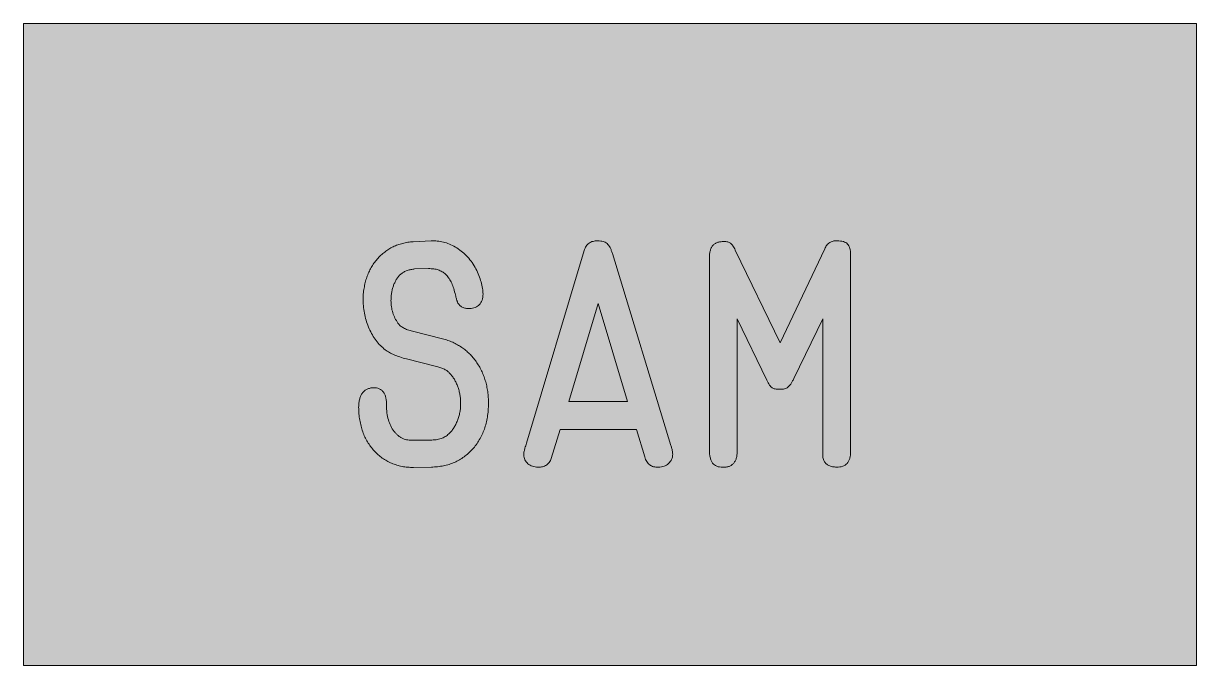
# Model space of a CAD drawing. Header units: inches. Extents: x 98.4 to 111.9, y 145 to 152.4.
import ezdxf

# ---------------------------------------------------------------- set-up
doc = ezdxf.new("R2010")
doc.units = ezdxf.units.IN
doc.header["$MEASUREMENT"] = 0

# ---------------------------------------------------------------- blocks, each defined once
blk = doc.blocks.new('block 2')
at = {"true_color": 0xffffff}
h = blk.add_hatch(color=7, dxfattribs=at)
h.dxf.hatch_style = 2
h.paths.add_polyline_path([(98.397, 152.379), (98.397, 145.013), (111.859, 145.013), (111.859, 152.379)])
at = {"color": 7, "lineweight": 5, "true_color": 0xffffff}
blk.add_lwpolyline([(98.397, 152.379), (98.397, 145.013), (111.859, 145.013), (111.859, 152.379), (98.397, 152.379)], dxfattribs=at)
blk = doc.blocks.new('block 3')
at = {"color": 7, "lineweight": 5, "true_color": 0xffffff}
blk.add_open_spline([(106.928, 148.285), (106.928, 148.285), (106.588, 148.991), (106.588, 148.991), (106.588, 148.991), (106.588, 147.492), (106.588, 147.492), (106.588, 147.476), (106.588, 147.459), (106.586, 147.442), (106.585, 147.428), (106.583, 147.414), (106.579, 147.4), (106.576, 147.388), (106.572, 147.376), (106.567, 147.364), (106.562, 147.354), (106.555, 147.344), (106.548, 147.335), (106.541, 147.327), (106.533, 147.32), (106.524, 147.313), (106.515, 147.307), (106.506, 147.302), (106.496, 147.298), (106.484, 147.294), (106.472, 147.291), (106.461, 147.29), (106.447, 147.289), (106.434, 147.288), (106.42, 147.288), (106.408, 147.289), (106.396, 147.289), (106.384, 147.291), (106.373, 147.292), (106.362, 147.295), (106.352, 147.3), (106.343, 147.304), (106.334, 147.309), (106.326, 147.315), (106.318, 147.321), (106.311, 147.328), (106.305, 147.336), (106.298, 147.345), (106.293, 147.355), (106.288, 147.365), (106.283, 147.377), (106.28, 147.389), (106.277, 147.402), (106.274, 147.417), (106.272, 147.432), (106.27, 147.447), (106.269, 147.465), (106.269, 147.483), (106.268, 147.5), (106.268, 147.5), (106.268, 149.673), (106.268, 149.673), (106.268, 149.691), (106.269, 149.708), (106.27, 149.725), (106.272, 149.739), (106.274, 149.754), (106.278, 149.768), (106.281, 149.78), (106.284, 149.792), (106.289, 149.803), (106.294, 149.813), (106.299, 149.823), (106.306, 149.831), (106.313, 149.839), (106.321, 149.845), (106.33, 149.851), (106.339, 149.857), (106.348, 149.862), (106.358, 149.866), (106.37, 149.87), (106.382, 149.873), (106.394, 149.874), (106.408, 149.876), (106.422, 149.876), (106.436, 149.877), (106.45, 149.876), (106.465, 149.876), (106.479, 149.872), (106.491, 149.869), (106.502, 149.864), (106.512, 149.857), (106.517, 149.853), (106.521, 149.849), (106.525, 149.844), (106.53, 149.839), (106.535, 149.833), (106.539, 149.827), (106.544, 149.82), (106.548, 149.813), (106.552, 149.805), (106.557, 149.797), (106.561, 149.788), (106.565, 149.779), (106.565, 149.779), (107.081, 148.714), (107.081, 148.714), (107.081, 148.714), (107.592, 149.794), (107.592, 149.794), (107.6, 149.809), (107.607, 149.823), (107.617, 149.837), (107.626, 149.848), (107.637, 149.858), (107.649, 149.866), (107.661, 149.873), (107.674, 149.879), (107.687, 149.882), (107.702, 149.885), (107.717, 149.885), (107.732, 149.884), (107.746, 149.884), (107.759, 149.884), (107.772, 149.883), (107.784, 149.882), (107.795, 149.88), (107.806, 149.877), (107.816, 149.874), (107.825, 149.87), (107.833, 149.865), (107.841, 149.86), (107.848, 149.855), (107.854, 149.848), (107.86, 149.842), (107.865, 149.834), (107.87, 149.826), (107.874, 149.816), (107.878, 149.807), (107.881, 149.796), (107.884, 149.784), (107.886, 149.772), (107.887, 149.759), (107.888, 149.745), (107.889, 149.73), (107.889, 149.715), (107.889, 149.715), (107.889, 147.466), (107.889, 147.466), (107.888, 147.452), (107.888, 147.438), (107.886, 147.424), (107.884, 147.412), (107.882, 147.4), (107.879, 147.388), (107.875, 147.377), (107.871, 147.367), (107.866, 147.357), (107.861, 147.348), (107.855, 147.339), (107.848, 147.332), (107.841, 147.325), (107.834, 147.318), (107.825, 147.313), (107.817, 147.307), (107.808, 147.303), (107.798, 147.299), (107.788, 147.295), (107.777, 147.292), (107.766, 147.291), (107.753, 147.289), (107.741, 147.289), (107.728, 147.288), (107.712, 147.29), (107.696, 147.291), (107.68, 147.294), (107.667, 147.297), (107.653, 147.301), (107.64, 147.307), (107.629, 147.312), (107.618, 147.319), (107.609, 147.328), (107.6, 147.336), (107.592, 147.346), (107.584, 147.356), (107.582, 147.363), (107.579, 147.37), (107.577, 147.377), (107.575, 147.385), (107.573, 147.393), (107.572, 147.401), (107.571, 147.413), (107.57, 147.424), (107.57, 147.436), (107.569, 147.452), (107.569, 147.469), (107.569, 147.485), (107.569, 147.485), (107.569, 148.991), (107.569, 148.991), (107.569, 148.991), (107.237, 148.304), (107.237, 148.304), (107.231, 148.293), (107.225, 148.281), (107.219, 148.27), (107.214, 148.261), (107.208, 148.251), (107.202, 148.242), (107.197, 148.235), (107.191, 148.228), (107.185, 148.221), (107.18, 148.215), (107.175, 148.21), (107.17, 148.206), (107.164, 148.201), (107.158, 148.198), (107.152, 148.195), (107.145, 148.192), (107.138, 148.189), (107.131, 148.188), (107.122, 148.186), (107.114, 148.184), (107.105, 148.184), (107.096, 148.183), (107.086, 148.183), (107.076, 148.183), (107.067, 148.183), (107.057, 148.182), (107.048, 148.183), (107.039, 148.184), (107.031, 148.185), (107.023, 148.186), (107.017, 148.188), (107.01, 148.189), (107.004, 148.192), (106.998, 148.194), (106.993, 148.197), (106.988, 148.2), (106.983, 148.204), (106.978, 148.208), (106.974, 148.212), (106.968, 148.218), (106.964, 148.225), (106.959, 148.231), (106.954, 148.239), (106.948, 148.247), (106.944, 148.255), (106.938, 148.265), (106.933, 148.275), (106.928, 148.285)], degree=3, knots=[0, 0, 0, 0, 1, 1, 1, 2, 2, 2, 3, 3, 3, 4, 4, 4, 5, 5, 5, 6, 6, 6, 7, 7, 7, 8, 8, 8, 9, 9, 9, 10, 10, 10, 11, 11, 11, 12, 12, 12, 13, 13, 13, 14, 14, 14, 15, 15, 15, 16, 16, 16, 17, 17, 17, 18, 18, 18, 19, 19, 19, 20, 20, 20, 21, 21, 21, 22, 22, 22, 23, 23, 23, 24, 24, 24, 25, 25, 25, 26, 26, 26, 27, 27, 27, 28, 28, 28, 29, 29, 29, 30, 30, 30, 31, 31, 31, 32, 32, 32, 33, 33, 33, 34, 34, 34, 35, 35, 35, 36, 36, 36, 37, 37, 37, 38, 38, 38, 39, 39, 39, 40, 40, 40, 41, 41, 41, 42, 42, 42, 43, 43, 43, 44, 44, 44, 45, 45, 45, 46, 46, 46, 47, 47, 47, 48, 48, 48, 49, 49, 49, 50, 50, 50, 51, 51, 51, 52, 52, 52, 53, 53, 53, 54, 54, 54, 55, 55, 55, 56, 56, 56, 57, 57, 57, 58, 58, 58, 59, 59, 59, 60, 60, 60, 61, 61, 61, 62, 62, 62, 63, 63, 63, 64, 64, 64, 65, 65, 65, 66, 66, 66, 67, 67, 67, 68, 68, 68, 69, 69, 69, 70, 70, 70, 71, 71, 71, 72, 72, 72, 73, 73, 73, 74, 74, 74, 75, 75, 75, 76, 76, 76, 77, 77, 77, 78, 78, 78, 79, 79, 79, 80, 80, 80, 81, 81, 81, 82, 82, 82, 82], dxfattribs=at)
blk = doc.blocks.new('block 4')
at = {"color": 7, "lineweight": 5, "true_color": 0xffffff}
blk.add_open_spline([(103.078, 147.288), (103.078, 147.288), (102.874, 147.284), (102.874, 147.284), (102.851, 147.285), (102.828, 147.286), (102.805, 147.288), (102.784, 147.29), (102.762, 147.293), (102.741, 147.297), (102.72, 147.302), (102.7, 147.307), (102.68, 147.313), (102.66, 147.319), (102.64, 147.326), (102.621, 147.334), (102.603, 147.341), (102.584, 147.35), (102.567, 147.36), (102.549, 147.37), (102.531, 147.381), (102.515, 147.393), (102.498, 147.405), (102.482, 147.418), (102.467, 147.431), (102.451, 147.445), (102.436, 147.46), (102.422, 147.476), (102.407, 147.491), (102.394, 147.508), (102.381, 147.525), (102.368, 147.542), (102.356, 147.56), (102.345, 147.578), (102.334, 147.596), (102.324, 147.615), (102.315, 147.634), (102.306, 147.654), (102.298, 147.675), (102.291, 147.695), (102.283, 147.717), (102.277, 147.738), (102.271, 147.76), (102.265, 147.782), (102.26, 147.805), (102.256, 147.828), (102.252, 147.852), (102.249, 147.876), (102.247, 147.9), (102.245, 147.925), (102.244, 147.951), (102.243, 147.976), (102.244, 147.993), (102.244, 148.01), (102.247, 148.027), (102.249, 148.042), (102.252, 148.057), (102.256, 148.072), (102.259, 148.085), (102.263, 148.098), (102.269, 148.11), (102.274, 148.121), (102.281, 148.131), (102.288, 148.141), (102.295, 148.15), (102.303, 148.158), (102.312, 148.166), (102.321, 148.173), (102.331, 148.179), (102.341, 148.184), (102.352, 148.189), (102.364, 148.192), (102.375, 148.195), (102.388, 148.198), (102.402, 148.199), (102.415, 148.2), (102.427, 148.199), (102.438, 148.199), (102.45, 148.197), (102.46, 148.195), (102.471, 148.192), (102.48, 148.188), (102.49, 148.184), (102.498, 148.178), (102.506, 148.172), (102.514, 148.165), (102.521, 148.158), (102.527, 148.15), (102.534, 148.141), (102.539, 148.131), (102.543, 148.122), (102.548, 148.11), (102.552, 148.099), (102.555, 148.087), (102.558, 148.074), (102.56, 148.06), (102.562, 148.047), (102.563, 148.031), (102.563, 148.015), (102.563, 148), (102.564, 147.97), (102.565, 147.94), (102.568, 147.911), (102.571, 147.884), (102.576, 147.857), (102.584, 147.831), (102.591, 147.807), (102.6, 147.784), (102.611, 147.761), (102.622, 147.739), (102.635, 147.718), (102.65, 147.699), (102.657, 147.69), (102.665, 147.681), (102.673, 147.673), (102.68, 147.665), (102.689, 147.658), (102.697, 147.651), (102.705, 147.644), (102.714, 147.638), (102.722, 147.632), (102.731, 147.627), (102.741, 147.622), (102.75, 147.617), (102.759, 147.613), (102.769, 147.61), (102.779, 147.607), (102.789, 147.604), (102.799, 147.602), (102.809, 147.601), (102.819, 147.599), (102.83, 147.598), (102.84, 147.598), (102.852, 147.598), (102.863, 147.599), (102.874, 147.6), (102.874, 147.6), (103.066, 147.599), (103.066, 147.599), (103.088, 147.6), (103.11, 147.601), (103.132, 147.604), (103.151, 147.607), (103.17, 147.611), (103.189, 147.617), (103.206, 147.622), (103.222, 147.63), (103.237, 147.639), (103.252, 147.648), (103.265, 147.659), (103.278, 147.67), (103.288, 147.681), (103.298, 147.691), (103.308, 147.702), (103.318, 147.714), (103.327, 147.726), (103.335, 147.738), (103.343, 147.751), (103.351, 147.765), (103.358, 147.778), (103.365, 147.793), (103.371, 147.807), (103.377, 147.822), (103.383, 147.838), (103.389, 147.853), (103.393, 147.869), (103.398, 147.885), (103.401, 147.901), (103.404, 147.918), (103.408, 147.934), (103.41, 147.951), (103.412, 147.967), (103.413, 147.985), (103.414, 148.002), (103.414, 148.019), (103.413, 148.036), (103.413, 148.053), (103.412, 148.07), (103.41, 148.086), (103.408, 148.103), (103.406, 148.119), (103.403, 148.135), (103.399, 148.151), (103.395, 148.166), (103.391, 148.182), (103.386, 148.197), (103.381, 148.212), (103.375, 148.227), (103.369, 148.242), (103.363, 148.256), (103.356, 148.27), (103.349, 148.284), (103.342, 148.297), (103.334, 148.309), (103.326, 148.321), (103.317, 148.333), (103.309, 148.344), (103.299, 148.354), (103.29, 148.365), (103.281, 148.374), (103.273, 148.382), (103.263, 148.39), (103.253, 148.398), (103.241, 148.405), (103.229, 148.411), (103.215, 148.418), (103.201, 148.424), (103.187, 148.429), (103.171, 148.435), (103.155, 148.439), (103.138, 148.444), (103.138, 148.444), (102.794, 148.53), (102.794, 148.53), (102.768, 148.537), (102.741, 148.544), (102.715, 148.553), (102.693, 148.56), (102.672, 148.568), (102.651, 148.577), (102.632, 148.585), (102.614, 148.594), (102.597, 148.604), (102.58, 148.614), (102.564, 148.625), (102.547, 148.636), (102.529, 148.652), (102.51, 148.667), (102.493, 148.684), (102.475, 148.702), (102.459, 148.721), (102.444, 148.741), (102.428, 148.761), (102.414, 148.783), (102.401, 148.805), (102.387, 148.829), (102.375, 148.853), (102.364, 148.877), (102.353, 148.903), (102.343, 148.929), (102.334, 148.955), (102.326, 148.982), (102.319, 149.009), (102.313, 149.036), (102.307, 149.063), (102.302, 149.091), (102.299, 149.119), (102.296, 149.148), (102.295, 149.176), (102.294, 149.205), (102.295, 149.228), (102.295, 149.252), (102.297, 149.275), (102.299, 149.298), (102.302, 149.32), (102.306, 149.342), (102.309, 149.363), (102.314, 149.385), (102.319, 149.406), (102.324, 149.426), (102.33, 149.447), (102.337, 149.467), (102.344, 149.486), (102.351, 149.505), (102.36, 149.524), (102.368, 149.542), (102.377, 149.56), (102.387, 149.578), (102.397, 149.595), (102.408, 149.612), (102.419, 149.629), (102.431, 149.645), (102.443, 149.661), (102.457, 149.676), (102.47, 149.691), (102.483, 149.705), (102.498, 149.719), (102.512, 149.732), (102.527, 149.745), (102.542, 149.757), (102.557, 149.769), (102.573, 149.78), (102.589, 149.79), (102.605, 149.8), (102.622, 149.809), (102.639, 149.817), (102.656, 149.826), (102.674, 149.833), (102.692, 149.839), (102.711, 149.846), (102.729, 149.851), (102.748, 149.856), (102.768, 149.861), (102.788, 149.865), (102.808, 149.868), (102.828, 149.871), (102.849, 149.873), (102.87, 149.875), (102.87, 149.875), (103.074, 149.885), (103.074, 149.885), (103.074, 149.885), (103.094, 149.884), (103.094, 149.884), (103.117, 149.884), (103.14, 149.884), (103.163, 149.881), (103.187, 149.878), (103.21, 149.873), (103.233, 149.866), (103.256, 149.859), (103.279, 149.85), (103.302, 149.84), (103.325, 149.829), (103.348, 149.817), (103.37, 149.803), (103.393, 149.788), (103.414, 149.772), (103.435, 149.755), (103.455, 149.738), (103.475, 149.72), (103.493, 149.7), (103.512, 149.68), (103.529, 149.658), (103.545, 149.635), (103.561, 149.612), (103.575, 149.587), (103.59, 149.562), (103.602, 149.538), (103.614, 149.513), (103.624, 149.488), (103.634, 149.464), (103.642, 149.438), (103.649, 149.413), (103.656, 149.389), (103.662, 149.364), (103.666, 149.34), (103.669, 149.318), (103.67, 149.297), (103.671, 149.275), (103.671, 149.263), (103.67, 149.25), (103.668, 149.238), (103.666, 149.226), (103.664, 149.215), (103.66, 149.204), (103.657, 149.194), (103.652, 149.185), (103.647, 149.176), (103.642, 149.168), (103.637, 149.16), (103.63, 149.153), (103.624, 149.146), (103.616, 149.14), (103.608, 149.134), (103.6, 149.129), (103.591, 149.124), (103.582, 149.12), (103.572, 149.116), (103.562, 149.113), (103.551, 149.111), (103.539, 149.109), (103.527, 149.108), (103.516, 149.107), (103.5, 149.107), (103.485, 149.108), (103.47, 149.111), (103.457, 149.114), (103.445, 149.118), (103.433, 149.124), (103.421, 149.13), (103.41, 149.137), (103.402, 149.146), (103.392, 149.155), (103.385, 149.166), (103.378, 149.177), (103.377, 149.18), (103.376, 149.182), (103.376, 149.185), (103.374, 149.189), (103.373, 149.193), (103.372, 149.197), (103.371, 149.2), (103.37, 149.203), (103.369, 149.206), (103.368, 149.211), (103.367, 149.216), (103.366, 149.221), (103.364, 149.227), (103.362, 149.233), (103.36, 149.239), (103.358, 149.247), (103.356, 149.255), (103.354, 149.264), (103.348, 149.288), (103.342, 149.313), (103.334, 149.337), (103.328, 149.358), (103.32, 149.379), (103.311, 149.4), (103.303, 149.418), (103.293, 149.435), (103.282, 149.452), (103.273, 149.466), (103.262, 149.48), (103.25, 149.493), (103.239, 149.505), (103.226, 149.515), (103.212, 149.524), (103.199, 149.533), (103.184, 149.541), (103.168, 149.547), (103.152, 149.553), (103.136, 149.558), (103.119, 149.561), (103.1, 149.564), (103.081, 149.565), (103.062, 149.566), (103.062, 149.566), (103.046, 149.566), (103.046, 149.566), (103.046, 149.566), (102.886, 149.562), (102.886, 149.562), (102.872, 149.56), (102.858, 149.559), (102.844, 149.556), (102.829, 149.553), (102.815, 149.549), (102.8, 149.544), (102.787, 149.539), (102.773, 149.534), (102.76, 149.527), (102.75, 149.521), (102.74, 149.514), (102.73, 149.507), (102.721, 149.498), (102.712, 149.489), (102.703, 149.479), (102.695, 149.469), (102.688, 149.459), (102.681, 149.448), (102.674, 149.437), (102.667, 149.426), (102.661, 149.414), (102.655, 149.402), (102.65, 149.39), (102.645, 149.378), (102.64, 149.365), (102.636, 149.351), (102.632, 149.338), (102.628, 149.324), (102.625, 149.31), (102.623, 149.295), (102.62, 149.28), (102.618, 149.265), (102.617, 149.249), (102.616, 149.233), (102.615, 149.217), (102.614, 149.201), (102.615, 149.177), (102.616, 149.153), (102.62, 149.129), (102.623, 149.106), (102.628, 149.083), (102.635, 149.061), (102.642, 149.04), (102.65, 149.019), (102.66, 148.999), (102.67, 148.979), (102.682, 148.96), (102.694, 148.942), (102.703, 148.931), (102.711, 148.92), (102.721, 148.911), (102.732, 148.901), (102.745, 148.893), (102.759, 148.886), (102.774, 148.878), (102.789, 148.87), (102.805, 148.864), (102.824, 148.858), (102.843, 148.853), (102.862, 148.848), (102.862, 148.848), (103.206, 148.761), (103.206, 148.761), (103.226, 148.755), (103.246, 148.749), (103.266, 148.743), (103.285, 148.736), (103.304, 148.729), (103.323, 148.721), (103.341, 148.712), (103.358, 148.703), (103.376, 148.693), (103.393, 148.684), (103.41, 148.674), (103.426, 148.663), (103.442, 148.652), (103.457, 148.64), (103.472, 148.628), (103.487, 148.616), (103.502, 148.603), (103.516, 148.59), (103.53, 148.576), (103.543, 148.561), (103.555, 148.546), (103.568, 148.531), (103.58, 148.515), (103.592, 148.499), (103.603, 148.483), (103.614, 148.466), (103.625, 148.449), (103.635, 148.432), (103.644, 148.414), (103.653, 148.395), (103.661, 148.377), (103.67, 148.358), (103.677, 148.339), (103.685, 148.32), (103.691, 148.301), (103.697, 148.281), (103.703, 148.261), (103.708, 148.24), (103.713, 148.22), (103.717, 148.198), (103.721, 148.177), (103.724, 148.155), (103.727, 148.133), (103.73, 148.111), (103.731, 148.089), (103.733, 148.066), (103.733, 148.043), (103.734, 148.019), (103.733, 147.993), (103.732, 147.966), (103.73, 147.94), (103.728, 147.914), (103.725, 147.889), (103.721, 147.864), (103.717, 147.84), (103.712, 147.816), (103.706, 147.792), (103.7, 147.77), (103.693, 147.747), (103.686, 147.725), (103.678, 147.704), (103.669, 147.682), (103.66, 147.662), (103.65, 147.641), (103.64, 147.621), (103.628, 147.602), (103.617, 147.583), (103.605, 147.564), (103.592, 147.546), (103.579, 147.528), (103.564, 147.511), (103.549, 147.494), (103.535, 147.478), (103.519, 147.462), (103.503, 147.448), (103.487, 147.433), (103.47, 147.42), (103.453, 147.407), (103.436, 147.395), (103.418, 147.383), (103.399, 147.373), (103.381, 147.362), (103.362, 147.352), (103.342, 147.344), (103.322, 147.335), (103.302, 147.327), (103.281, 147.321), (103.26, 147.314), (103.239, 147.309), (103.217, 147.304), (103.195, 147.3), (103.172, 147.296), (103.149, 147.293), (103.126, 147.291), (103.102, 147.29), (103.078, 147.288)], degree=3, knots=[0, 0, 0, 0, 1, 1, 1, 2, 2, 2, 3, 3, 3, 4, 4, 4, 5, 5, 5, 6, 6, 6, 7, 7, 7, 8, 8, 8, 9, 9, 9, 10, 10, 10, 11, 11, 11, 12, 12, 12, 13, 13, 13, 14, 14, 14, 15, 15, 15, 16, 16, 16, 17, 17, 17, 18, 18, 18, 19, 19, 19, 20, 20, 20, 21, 21, 21, 22, 22, 22, 23, 23, 23, 24, 24, 24, 25, 25, 25, 26, 26, 26, 27, 27, 27, 28, 28, 28, 29, 29, 29, 30, 30, 30, 31, 31, 31, 32, 32, 32, 33, 33, 33, 34, 34, 34, 35, 35, 35, 36, 36, 36, 37, 37, 37, 38, 38, 38, 39, 39, 39, 40, 40, 40, 41, 41, 41, 42, 42, 42, 43, 43, 43, 44, 44, 44, 45, 45, 45, 46, 46, 46, 47, 47, 47, 48, 48, 48, 49, 49, 49, 50, 50, 50, 51, 51, 51, 52, 52, 52, 53, 53, 53, 54, 54, 54, 55, 55, 55, 56, 56, 56, 57, 57, 57, 58, 58, 58, 59, 59, 59, 60, 60, 60, 61, 61, 61, 62, 62, 62, 63, 63, 63, 64, 64, 64, 65, 65, 65, 66, 66, 66, 67, 67, 67, 68, 68, 68, 69, 69, 69, 70, 70, 70, 71, 71, 71, 72, 72, 72, 73, 73, 73, 74, 74, 74, 75, 75, 75, 76, 76, 76, 77, 77, 77, 78, 78, 78, 79, 79, 79, 80, 80, 80, 81, 81, 81, 82, 82, 82, 83, 83, 83, 84, 84, 84, 85, 85, 85, 86, 86, 86, 87, 87, 87, 88, 88, 88, 89, 89, 89, 90, 90, 90, 91, 91, 91, 92, 92, 92, 93, 93, 93, 94, 94, 94, 95, 95, 95, 96, 96, 96, 97, 97, 97, 98, 98, 98, 99, 99, 99, 100, 100, 100, 101, 101, 101, 102, 102, 102, 103, 103, 103, 104, 104, 104, 105, 105, 105, 106, 106, 106, 107, 107, 107, 108, 108, 108, 109, 109, 109, 110, 110, 110, 111, 111, 111, 112, 112, 112, 113, 113, 113, 114, 114, 114, 115, 115, 115, 116, 116, 116, 117, 117, 117, 118, 118, 118, 119, 119, 119, 120, 120, 120, 121, 121, 121, 122, 122, 122, 123, 123, 123, 124, 124, 124, 125, 125, 125, 126, 126, 126, 127, 127, 127, 128, 128, 128, 129, 129, 129, 130, 130, 130, 131, 131, 131, 132, 132, 132, 133, 133, 133, 134, 134, 134, 135, 135, 135, 136, 136, 136, 137, 137, 137, 138, 138, 138, 139, 139, 139, 140, 140, 140, 141, 141, 141, 142, 142, 142, 143, 143, 143, 144, 144, 144, 145, 145, 145, 146, 146, 146, 147, 147, 147, 148, 148, 148, 149, 149, 149, 150, 150, 150, 151, 151, 151, 152, 152, 152, 153, 153, 153, 154, 154, 154, 155, 155, 155, 156, 156, 156, 157, 157, 157, 158, 158, 158, 159, 159, 159, 160, 160, 160, 161, 161, 161, 162, 162, 162, 163, 163, 163, 164, 164, 164, 165, 165, 165, 166, 166, 166, 167, 167, 167, 168, 168, 168, 169, 169, 169, 170, 170, 170, 171, 171, 171, 172, 172, 172, 173, 173, 173, 174, 174, 174, 175, 175, 175, 176, 176, 176, 177, 177, 177, 178, 178, 178, 179, 179, 179, 180, 180, 180, 181, 181, 181, 182, 182, 182, 183, 183, 183, 184, 184, 184, 185, 185, 185, 186, 186, 186, 187, 187, 187, 188, 188, 188, 189, 189, 189, 190, 190, 190, 191, 191, 191, 192, 192, 192, 193, 193, 193, 194, 194, 194, 194], dxfattribs=at)
blk = doc.blocks.new('block 5')
at = {"color": 7, "lineweight": 5, "true_color": 0xffffff}
blk.add_open_spline([(105.156, 149.738), (105.156, 149.738), (105.827, 147.537), (105.827, 147.537), (105.83, 147.525), (105.834, 147.514), (105.837, 147.503), (105.839, 147.495), (105.841, 147.486), (105.843, 147.478), (105.844, 147.471), (105.845, 147.465), (105.846, 147.458), (105.846, 147.451), (105.847, 147.444), (105.847, 147.437), (105.846, 147.426), (105.846, 147.416), (105.844, 147.405), (105.842, 147.395), (105.839, 147.386), (105.835, 147.376), (105.831, 147.368), (105.826, 147.359), (105.82, 147.352), (105.814, 147.344), (105.807, 147.336), (105.8, 147.33), (105.793, 147.323), (105.785, 147.317), (105.776, 147.312), (105.767, 147.306), (105.758, 147.302), (105.748, 147.299), (105.738, 147.296), (105.728, 147.293), (105.717, 147.291), (105.706, 147.289), (105.694, 147.289), (105.683, 147.288), (105.673, 147.289), (105.663, 147.289), (105.653, 147.29), (105.645, 147.29), (105.636, 147.292), (105.627, 147.294), (105.619, 147.296), (105.611, 147.299), (105.604, 147.303), (105.596, 147.307), (105.589, 147.311), (105.583, 147.315), (105.576, 147.32), (105.57, 147.326), (105.565, 147.332), (105.559, 147.339), (105.554, 147.346), (105.549, 147.353), (105.544, 147.361), (105.54, 147.369), (105.536, 147.378), (105.533, 147.387), (105.53, 147.397), (105.527, 147.406), (105.527, 147.406), (105.43, 147.722), (105.43, 147.722), (105.43, 147.722), (104.556, 147.722), (104.556, 147.722), (104.556, 147.722), (104.454, 147.387), (104.454, 147.387), (104.447, 147.371), (104.441, 147.356), (104.431, 147.343), (104.422, 147.331), (104.411, 147.32), (104.398, 147.312), (104.385, 147.303), (104.37, 147.297), (104.355, 147.293), (104.338, 147.289), (104.319, 147.289), (104.301, 147.288), (104.29, 147.289), (104.279, 147.29), (104.269, 147.291), (104.258, 147.293), (104.248, 147.296), (104.238, 147.299), (104.229, 147.303), (104.22, 147.307), (104.211, 147.312), (104.202, 147.316), (104.194, 147.322), (104.186, 147.328), (104.179, 147.335), (104.172, 147.342), (104.166, 147.349), (104.16, 147.357), (104.155, 147.365), (104.151, 147.374), (104.147, 147.382), (104.144, 147.391), (104.142, 147.4), (104.139, 147.409), (104.139, 147.419), (104.138, 147.429), (104.138, 147.436), (104.138, 147.442), (104.139, 147.449), (104.14, 147.457), (104.141, 147.464), (104.143, 147.472), (104.145, 147.477), (104.146, 147.482), (104.147, 147.487), (104.149, 147.494), (104.151, 147.501), (104.152, 147.507), (104.155, 147.516), (104.157, 147.525), (104.16, 147.533), (104.163, 147.544), (104.166, 147.554), (104.169, 147.564), (104.169, 147.564), (104.833, 149.773), (104.833, 149.773), (104.835, 149.782), (104.838, 149.792), (104.842, 149.8), (104.846, 149.809), (104.85, 149.817), (104.855, 149.824), (104.86, 149.831), (104.865, 149.837), (104.87, 149.843), (104.876, 149.849), (104.882, 149.854), (104.888, 149.859), (104.895, 149.864), (104.902, 149.868), (104.909, 149.871), (104.917, 149.875), (104.925, 149.877), (104.933, 149.879), (104.942, 149.882), (104.95, 149.883), (104.959, 149.884), (104.969, 149.885), (104.979, 149.885), (104.988, 149.884), (104.999, 149.884), (105.01, 149.884), (105.021, 149.883), (105.03, 149.882), (105.04, 149.881), (105.049, 149.878), (105.058, 149.875), (105.066, 149.872), (105.074, 149.868), (105.081, 149.864), (105.088, 149.859), (105.094, 149.853), (105.101, 149.848), (105.107, 149.841), (105.112, 149.834), (105.118, 149.826), (105.124, 149.817), (105.128, 149.808), (105.134, 149.798), (105.139, 149.787), (105.143, 149.776), (105.148, 149.764), (105.152, 149.751), (105.156, 149.738)], degree=3, knots=[0, 0, 0, 0, 1, 1, 1, 2, 2, 2, 3, 3, 3, 4, 4, 4, 5, 5, 5, 6, 6, 6, 7, 7, 7, 8, 8, 8, 9, 9, 9, 10, 10, 10, 11, 11, 11, 12, 12, 12, 13, 13, 13, 14, 14, 14, 15, 15, 15, 16, 16, 16, 17, 17, 17, 18, 18, 18, 19, 19, 19, 20, 20, 20, 21, 21, 21, 22, 22, 22, 23, 23, 23, 24, 24, 24, 25, 25, 25, 26, 26, 26, 27, 27, 27, 28, 28, 28, 29, 29, 29, 30, 30, 30, 31, 31, 31, 32, 32, 32, 33, 33, 33, 34, 34, 34, 35, 35, 35, 36, 36, 36, 37, 37, 37, 38, 38, 38, 39, 39, 39, 40, 40, 40, 41, 41, 41, 42, 42, 42, 43, 43, 43, 44, 44, 44, 45, 45, 45, 46, 46, 46, 47, 47, 47, 48, 48, 48, 49, 49, 49, 50, 50, 50, 51, 51, 51, 52, 52, 52, 53, 53, 53, 54, 54, 54, 55, 55, 55, 56, 56, 56, 57, 57, 57, 58, 58, 58, 59, 59, 59, 59], dxfattribs=at)
blk = doc.blocks.new('block 6')
at = {"true_color": 0xffffff}
h = blk.add_hatch(color=7, dxfattribs=at)
h.dxf.hatch_style = 2
h.paths.add_polyline_path([(104.657, 148.043), (105.328, 148.043), (104.993, 149.166)])
at = {"color": 7, "lineweight": 5, "true_color": 0xffffff}
blk.add_lwpolyline([(104.657, 148.043), (105.328, 148.043), (104.993, 149.166), (104.657, 148.043)], dxfattribs=at)

msp = doc.modelspace()

# ---------------------------------------------------------------- block references
for name in ['block 2', 'block 4', 'block 5', 'block 3', 'block 6']:
    msp.add_blockref(name, (0, 0))

doc.saveas('drawing.dxf')
